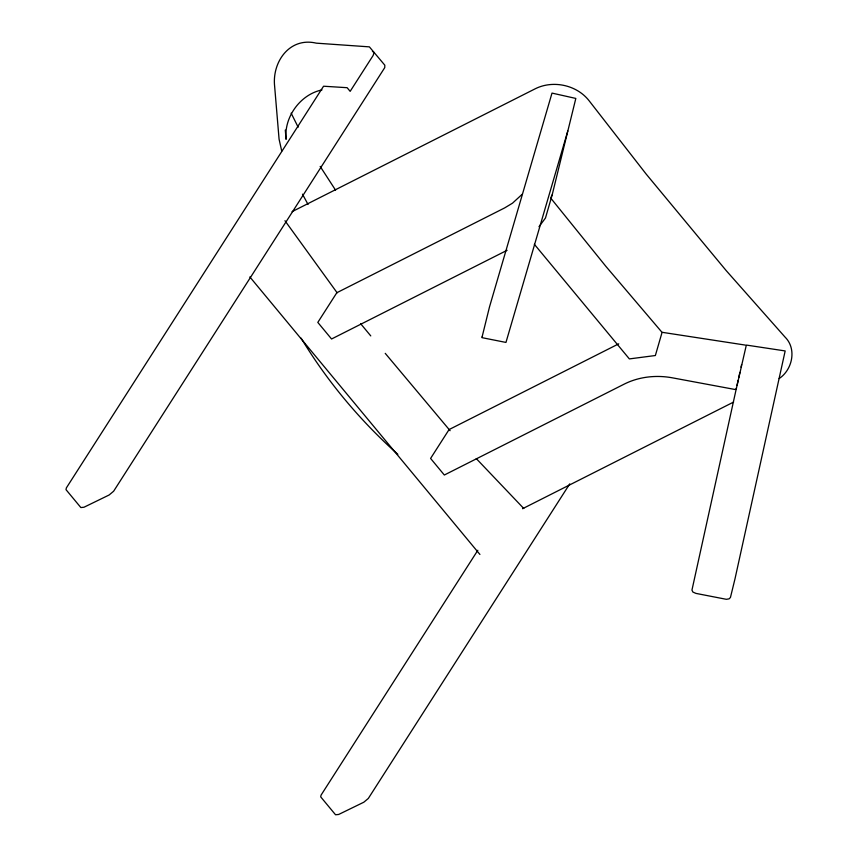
<?xml version="1.0" encoding="UTF-8"?>
<svg xmlns="http://www.w3.org/2000/svg" width="858" height="858" viewBox="0 0 858 858"><rect width="100%" height="100%" fill="white"/><g stroke="black" fill="none" stroke-linecap="round" stroke-linejoin="round"><path stroke-width="1.29" d="M736.443 388.031L691.956 590.09L692.889 592.052L695.945 593.393L726.351 599.313L729.118 598.841L730.448 597.458L735.006 578.796L785.167 350.943L746.342 345.066M737.011 385.424L738.159 380.212M738.738 377.606L739.886 372.383M741.033 367.17L741.612 364.564M746.128 345.967L736.261 388.921L735.113 389.5L672.179 377.788C656.145 374.86 639.071 376.694 624.41 384.019L444.337 475.021L430.587 458.429L449.066 429.579L618.725 343.833M538.985 226.716L545.463 218.039L552.187 194.841L567.824 130.984M551.211 196.729L552.187 194.841M477.831 550.268L321.053 795.141L320.699 796.867L335.553 814.778L338.674 814.457L363.813 802.219L368.318 798.455L569.744 483.869M522.2 194.262L512.516 203.164L504.697 207.893L336.808 292.739L317.814 322.404L331.563 338.996L507.11 250.279M779.161 378.55C792.417 369.83 796.996 348.82 785.038 337.087L726.2 270.613L646.106 174.002L589.199 100.869C576.973 85.006 553.153 79.815 535.306 88.739L292.085 211.658M522.554 508.719L733.59 402.07M321.964 89.929C300.246 94.369 283.751 117.353 286.079 139.318L285.296 130.03M662.387 332.346L745.334 345.088M372.404 51.33L374.088 52.542L373.155 55.438L350.161 91.356L347.136 87.698L323.563 86.218L66.356 487.923L66.002 489.65L80.856 507.561L83.977 507.239L109.116 495.002L113.621 491.237L384.759 67.61L384.813 65.187L369.39 46.868L316.302 43.157C289.489 36.819 272.007 62.066 274.624 86.154L279.075 139.189L281.735 151.083M397.833 454.332C360.167 420.677 327.263 381.424 301.147 338.17M476.276 458.59L523.755 508.483M450.107 430.684L385.242 353.357M534.341 244.283L629.364 358.912L655.362 355.523L662.065 332.389L605.93 266.42L550.546 197.876M360.564 323.595L370.774 335.907M249.85 276.941L479.922 554.45M284.963 220.721L337.173 292.846M335.585 190.186L320.173 166.409M302.488 194.176L308.033 204.451M291.152 113.149L298.176 127.22M482.089 336.969L481.981 337.655L505.963 342.428L568.071 130.03L575.825 98.434L552.005 93.093L489.521 306.842L482.089 336.969"/></g></svg>
